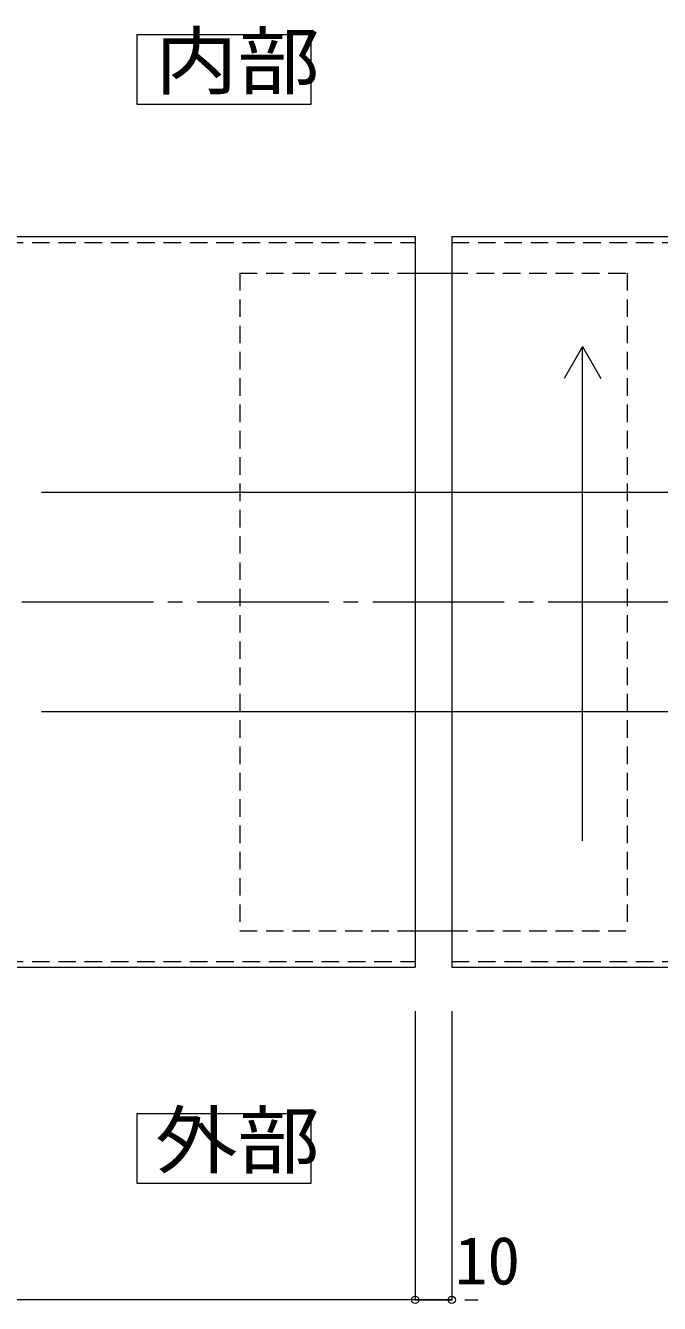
# Model space of a CAD drawing. Units: millimetres at full size; details may follow other scales. Extents: x -3425 to 3421, y -1129 to 1133.
# Drawn here: x 2827 to 3000.4, y -79.1 to 270.6 of the extents above; entities that cross this region are included whole.
import ezdxf
from ezdxf.enums import TextEntityAlignment as Align

# ---------------------------------------------------------------- set-up
doc = ezdxf.new("R2010")
doc.units = ezdxf.units.MM
doc.header["$LTSCALE"] = 4
doc.header["$PDMODE"] = 32
doc.header["$PDSIZE"] = 2
doc.linetypes.add('CHAIN2', pattern=[12, 9, -1, 1, -1])
doc.linetypes.add('DASHED1', pattern=[1.8, 1.2, -0.6])
for name, color, linetype, lineweight in [('0-0_0', 7, 'Continuous', 18), ('0-1_1手摺寸法', 3, 'Continuous', 9), ('0-4_3中心線', 2, 'CHAIN2', 18), ('0-5_41ｱﾙﾐ', 6, 'Continuous', 18), ('1-0_P4-12', 7, 'Continuous', 18), ('1-5_笠木', 3, 'Continuous', 18)]:
    doc.layers.add(name, color=color, linetype=linetype, lineweight=lineweight)
doc.styles.add('ＭＳ ゴシック', font='')
doc.styles.get('ＭＳ ゴシック').set_extended_font_data('MS Gothic')

msp = doc.modelspace()

# ---------------------------------------------------------------- linework, layer by layer
at = {"layer": '0-0_0', "linetype": 'DASHED1'}
for p, q in [((2547.986, 211.265), (2933.617, 211.265)), ((2943.617, 211.265), (3329.248, 211.265)), ((2885.617, 202.865), (2991.617, 202.865)), ((2885.617, 202.865), (2885.617, 22.865)), ((2991.617, 202.865), (2991.617, 22.865)), ((2885.617, 22.865), (2991.617, 22.865)), ((2547.986, 14.465), (2933.617, 14.465)), ((2943.617, 14.465), (3329.248, 14.465))]:
    msp.add_line(p, q, dxfattribs=at)
at = {"layer": '0-1_1手摺寸法', "lineweight": 18}
for p, q in [((2933.617, 212.865), (2933.617, 12.865)), ((2943.617, 212.865), (2943.617, 12.865)), ((2933.617, 202.865), (2943.617, 202.865)), ((2979.39, 182.745), (2984.426, 174.022)), ((2933.617, 22.865), (2943.617, 22.865)), ((2933.617, 0.865), (2933.617, -78.145)), ((2943.617, 0.865), (2943.617, -78.145)), ((2930.017, -78.145), (2926.417, -78.145)), ((2933.617, -78.145), (2943.617, -78.145)), ((2947.217, -78.145), (2950.817, -78.145))]:
    msp.add_line(p, q, dxfattribs=at)
for points in [[(2979.39, 47.473), (2979.39, 182.745), (2974.354, 174.022)], [(2943.617, -78.145), (2933.617, -78.145), (2562.386, -78.145)]]:
    msp.add_lwpolyline(points, dxfattribs=at)
at = {"layer": '0-1_1手摺寸法'}
for p in [(2933.617, -78.145), (2943.617, -78.145)]:
    msp.add_point(p, dxfattribs=at)
at = {"layer": '0-4_3中心線'}
msp.add_line((2537.986, 112.865), (3342.17, 112.865), dxfattribs=at)
at = {"layer": '0-5_41ｱﾙﾐ'}
for p, q in [((2831.413, 142.865), (3329.248, 142.865)), ((2831.413, 82.865), (3329.248, 82.865))]:
    msp.add_line(p, q, dxfattribs=at)
at = {"layer": '1-0_P4-12'}
for q in [(2857.456, 249.133), (2905.119, 268.138)]:
    msp.add_line((2857.456, 268.138), q, dxfattribs=at)
msp.add_lwpolyline([(2857.456, 249.133), (2905.119, 249.133), (2905.119, 268.138)], dxfattribs=at)
msp.add_lwpolyline([(2857.456, -46.252), (2905.119, -46.252), (2905.119, -27.247), (2857.456, -27.247)], close=True, dxfattribs=at)
at = {"layer": '1-5_笠木'}
for p, q in [((2547.986, 212.865), (2933.617, 212.865)), ((2943.617, 212.865), (3329.248, 212.865)), ((2547.986, 12.865), (2933.617, 12.865)), ((2943.617, 12.865), (3329.248, 12.865))]:
    msp.add_line(p, q, dxfattribs=at)

# ---------------------------------------------------------------- texts
at = {"layer": '0-1_1手摺寸法', "style": 'ＭＳ ゴシック'}
msp.add_text('10', height=13.14, dxfattribs=at).set_placement((2944.44, -77.897), align=Align.BOTTOM_LEFT)
at = {"layer": '1-0_P4-12', "style": 'ＭＳ ゴシック', "width": 1.1}
for s, p in [('内部', (2862.486, 248.902)), ('外部', (2862.486, -46.484))]:
    msp.add_text(s, height=15.01, dxfattribs=at).set_placement(p, align=Align.BOTTOM_LEFT)

doc.saveas('drawing.dxf')
